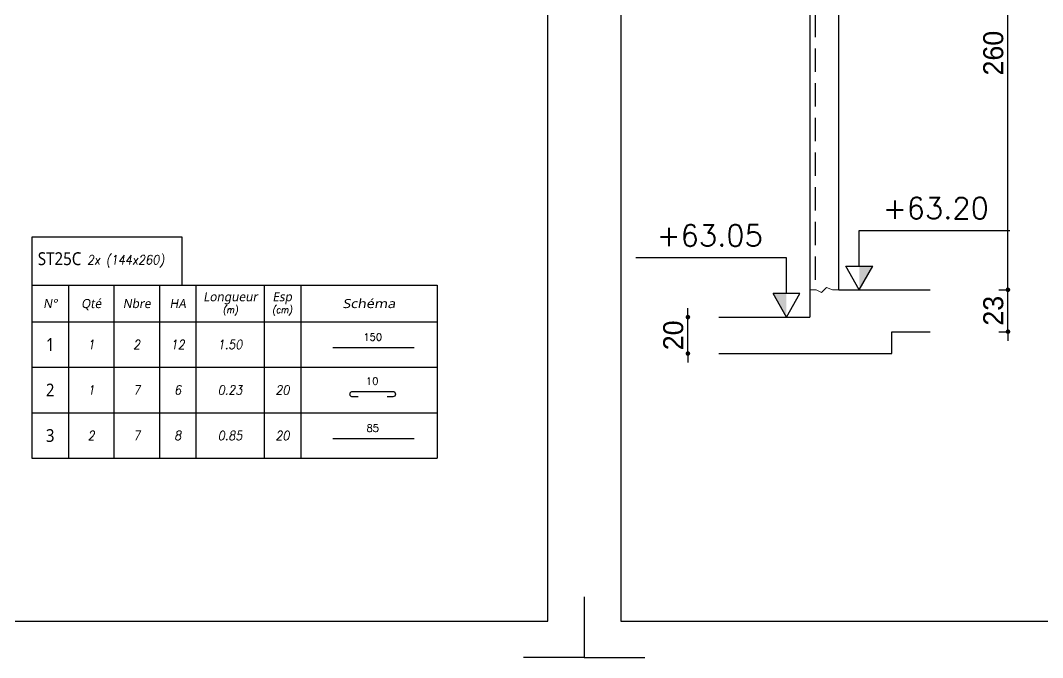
# Model space of a CAD drawing. Header units: metres. Extents: x -5618 to 118954, y -306 to 4637.
# Drawn here: x 13875 to 14436, y 894 to 1244 of the extents above; entities that cross this region are included whole.
import ezdxf
from ezdxf.enums import TextEntityAlignment as Align

# ---------------------------------------------------------------- set-up
doc = ezdxf.new("R2010")
doc.units = ezdxf.units.M
doc.linetypes.add('CACHEX2', pattern=[19.049999999999997, 12.7, -6.35])
for name, color, linetype in [('COTATION', 1, 'Continuous'), ('GO-FER-HA', 140, 'Continuous'), ('GO-TEXTE-FER', 3, 'Continuous'), ('K_ENT_M_Building_V.76', 7, 'Continuous'), ('STR_COTATION', 1, 'Continuous'), ('STR_VOI-POT', 6, 'Continuous')]:
    doc.layers.add(name, color=color, linetype=linetype)
doc.layers.add('Kofragna_forma', color=7, linetype='Continuous', lineweight=70)
doc.styles.add('GrDimensions', font='simplex.shx')
doc.styles.add('Tableau', font='romans.shx', dxfattribs={"width": 0.9, "oblique": 10})
doc.styles.add('Tableau2', font='trebuc.TTF', dxfattribs={"width": 0.9, "oblique": 10})
doc.dimstyles.new('COUPE-20', dxfattribs={"dimscale": 0.5, "dimtxt": 22, "dimasz": 5, "dimexe": 0.05, "dimexo": 0, "dimgap": 5, "dimtad": 1, "dimdec": 0, "dimdsep": 46, "dimtxsty": 'Standard', "dimblk1": 'DOT', "dimblk2": 'DOT', "dimsah": 1, "dimcen": 0, "dimdle": 150, "dimclrd": 1, "dimclre": 1, "dimclrt": 7, "dimadec": 0, "dimazin": 0, "dimtfac": 1, "dimtdec": 0, "dimtix": 1, "dimtmove": 2, "dimatfit": 3, "dimldrblk": 'DOT', "dimfxl": 0, "dimtvp": 1, "dimtolj": 1, "dimtzin": 0, "dimarcsym": 0})

# ---------------------------------------------------------------- blocks, each defined once
blk = doc.blocks.new('_DOT')
at = {"color": 0, "linetype": 'ByBlock'}
blk.add_line((-0.5, 0), (-1, 0), dxfattribs=at)
at = {"color": 0, "linetype": 'ByBlock', "const_width": 0.5}
blk.add_lwpolyline([(-0.25, 0, 1), (0.25, 0, 1)], format="xyb", close=True, dxfattribs=at)
blk = doc.blocks.new('*D810')
at = {"layer": 'COTATION', "color": 1, "lineweight": -2, "ltscale": 4.5}
for p, q in [((14417.48274532082, 1098.287650645224), (14417.48274532082, 1100.787650645224)), ((14412.48274532082, 1095.787650645224), (14417.50774532082, 1095.787650645224)), ((14417.48274532082, 1072.787650645224), (14417.48274532082, 1095.787650645224)), ((14412.48274532082, 1072.787650645224), (14417.50774532082, 1072.787650645224)), ((14417.48274532082, 1070.287650645224), (14417.48274532082, 1067.787650645224))]:
    blk.add_line(p, q, dxfattribs=at)
at = {"layer": 'DEFPOINTS', "color": 0, "lineweight": -3, "ltscale": 4.5}
for p in [(14374.7091089848, 1095.787650645224), (14417.48274532082, 1095.787650645224), (14374.7091089848, 1072.787650645224)]:
    blk.add_point(p, dxfattribs=at)
at = {"layer": 'COTATION', "color": 1, "lineweight": -2, "ltscale": 4.5, "xscale": 2.5, "yscale": 2.5, "zscale": 2.5}
for p, rotation in [((14417.48274532082, 1095.787650645224), 270), ((14417.48274532082, 1072.787650645224), 90)]:
    blk.add_blockref('_DOT', p, dxfattribs=dict(at, rotation=rotation))
at = {"layer": 'COTATION', "color": 7, "lineweight": -3, "ltscale": 4.5, "insert": (14409.48274532082, 1084.287650645226), "char_height": 11, "attachment_point": 5, "rotation": 90}
blk.add_mtext('\\A1;23', dxfattribs=at)
blk = doc.blocks.new('*D811')
at = {"layer": 'COTATION', "color": 1, "lineweight": -2, "ltscale": 4.5}
for p, q in [((14412.48274532082, 1355.787650645223), (14417.50774532082, 1355.787650645223)), ((14417.48274532082, 1098.287650645224), (14417.48274532082, 1353.287650645223)), ((14412.48274532082, 1095.787650645224), (14417.50774532082, 1095.787650645224))]:
    blk.add_line(p, q, dxfattribs=at)
at = {"layer": 'DEFPOINTS', "color": 0, "lineweight": -3, "ltscale": 4.5}
for p in [(14374.7091089848, 1355.787650645223), (14417.48274532082, 1355.787650645223), (14374.7091089848, 1095.787650645224)]:
    blk.add_point(p, dxfattribs=at)
at = {"layer": 'COTATION', "color": 1, "lineweight": -2, "ltscale": 4.5, "xscale": 2.5, "yscale": 2.5, "zscale": 2.5}
for p, rotation in [((14417.48274532082, 1355.787650645223), 90), ((14417.48274532082, 1095.787650645224), 270)]:
    blk.add_blockref('_DOT', p, dxfattribs=dict(at, rotation=rotation))
at = {"layer": 'COTATION', "color": 7, "lineweight": -3, "ltscale": 4.5, "insert": (14409.48274532082, 1225.787650645226), "char_height": 11, "attachment_point": 5, "rotation": 90}
blk.add_mtext('\\A1;260', dxfattribs=at)
blk = doc.blocks.new('*D814')
at = {"layer": 'DEFPOINTS', "color": 0, "lineweight": -3, "ltscale": 4.5}
for p in [(14241.79987751871, 1080.787650645224), (14258.7091089848, 1080.787650645224, 187.688179425467), (14260.67996553763, 1060.787650645224, 187.688179425467)]:
    blk.add_point(p, dxfattribs=at)
at = {"layer": 'STR_COTATION', "color": 1, "lineweight": -2, "ltscale": 4.5}
for p, q in [((14241.79987751871, 1083.287650645224), (14241.79987751871, 1085.787650645224)), ((14241.78161704354, 1080.787650645224), (14241.77487751871, 1080.787650645224)), ((14241.79987751871, 1060.787650645224), (14241.79987751871, 1080.787650645224)), ((14241.78239393851, 1060.787650645224), (14241.77487751871, 1060.787650645224)), ((14241.79987751871, 1058.287650645224), (14241.79987751871, 1055.787650645224))]:
    blk.add_line(p, q, dxfattribs=at)
at = {"layer": 'STR_COTATION', "color": 1, "lineweight": -2, "ltscale": 4.5, "xscale": 2.5, "yscale": 2.5, "zscale": 2.5}
for p, rotation in [((14241.79987751871, 1080.787650645224), 270), ((14241.79987751871, 1060.787650645224), 90)]:
    blk.add_blockref('_DOT', p, dxfattribs=dict(at, rotation=rotation))
at = {"layer": 'STR_COTATION', "color": 7, "lineweight": -3, "ltscale": 4.5, "insert": (14233.79987751871, 1070.787650645226), "char_height": 11, "attachment_point": 5, "rotation": 90}
blk.add_mtext('\\A1;20', dxfattribs=at)
blk = doc.blocks.new('Barre libre')
at = {"layer": 'GO-TEXTE-FER'}
for p, q in [((0, 0), (0, -1)), ((0, 0), (8.900000000000002, 0)), ((0.8000000000000007, 0), (0.8000000000000007, -1)), ((1.800000000000001, 0), (1.800000000000001, -1)), ((2.800000000000001, 0), (2.800000000000001, -1)), ((3.600000000000001, 0), (3.600000000000001, -1)), ((5.100000000000001, 0), (5.100000000000001, -1)), ((5.900000000000002, 0), (5.900000000000002, -1)), ((8.900000000000002, 0), (8.900000000000002, -1)), ((0, -1), (8.900000000000002, -1))]:
    blk.add_line(p, q, dxfattribs=at)
at = {"layer": 'GO-TEXTE-FER', "color": 1}
blk.add_line((6.602571662135945, -0.562752053263365), (8.393530367494153, -0.562752053263365), dxfattribs=at)
at = {"layer": 'GO-TEXTE-FER', "style": 'Tableau2', "width": 0.9}
blk.add_attdef('NUMERO', text='', height=0.28, dxfattribs=at).set_placement((0.4000000000000021, -0.5), align=Align.MIDDLE_CENTER)
at = {"layer": 'GO-TEXTE-FER', "style": 'Tableau', "oblique": 10, "width": 0.9}
for tag, p in [('QUANTITE', (1.300000000000001, -0.5)), ('NOMBRE', (2.300000000000001, -0.5)), ('NUANCE', (3.200000000000003, -0.5)), ('LONGUEUR', (4.350000000000001, -0.5)), ('ESPACEMENTS', (5.5, -0.5))]:
    blk.add_attdef(tag, text='', height=0.2, dxfattribs=at).set_placement(p, align=Align.MIDDLE_CENTER)
at = {"layer": 'GO-TEXTE-FER', "color": 1, "style": 'Tableau'}
blk.add_attdef('Longueur', text='', height=0.16, dxfattribs=at).set_placement((7.481415956780632, -0.3359449369562739), align=Align.MIDDLE_CENTER)
blk = doc.blocks.new('Désignation')
at = {"layer": 'GO-TEXTE-FER'}
for p, q in [((0, 0.7999999999999998), (8.900000000000002, 0.7999999999999998)), ((0, 0.7999999999999998), (0, 0)), ((0.8000000000000007, 0.7999999999999998), (0.8000000000000007, 0)), ((1.800000000000001, 0.7999999999999998), (1.800000000000001, 0)), ((2.800000000000001, 0.7999999999999998), (2.800000000000001, 0)), ((3.600000000000001, 0.7999999999999998), (3.600000000000001, 0)), ((5.100000000000001, 0.7999999999999998), (5.100000000000001, 0)), ((5.900000000000002, 0.7999999999999998), (5.900000000000002, 0)), ((8.900000000000002, 0.7999999999999998), (8.900000000000002, 0)), ((0, 0), (8.900000000000002, 0))]:
    blk.add_line(p, q, dxfattribs=at)
at = {"layer": 'GO-TEXTE-FER', "style": 'Tableau2', "oblique": 10}
for s, p in [('N°', (0.4000000000000004, 0.3999999999999995)), ('Qté', (1.300000000000001, 0.3999999999999995)), ('Nbre', (2.300000000000001, 0.3999999999999995)), ('HA', (3.200000000000001, 0.3999999999999995)), ('Longueur', (4.356051620639308, 0.5496028384462006)), ('Esp', (5.494334133658599, 0.5496028384462006))]:
    blk.add_text(s, height=0.2, dxfattribs=at).set_placement(p, align=Align.MIDDLE_CENTER)
at = {"layer": 'GO-TEXTE-FER', "style": 'Tableau2', "oblique": 10, "width": 1.2}
blk.add_text('Schéma', height=0.2, dxfattribs=at).set_placement((7.400000000000002, 0.3999999999999995), align=Align.MIDDLE_CENTER)
at = {"layer": 'GO-TEXTE-FER', "color": 7, "style": 'Tableau', "oblique": 10, "width": 0.9}
for s, p in [('(m)', (4.356051620639308, 0.2654942762949544)), ('(cm)', (5.494334133658599, 0.2654942762949544))]:
    blk.add_text(s, height=0.15, dxfattribs=at).set_placement(p, align=Align.MIDDLE_CENTER)
blk = doc.blocks.new('Epingle')
at = {"layer": 'GO-TEXTE-FER'}
for p, q in [((0, 0), (0, -1)), ((0, 0), (8.900000000000002, 0)), ((0.8000000000000007, 0), (0.8000000000000007, -1)), ((1.800000000000001, 0), (1.800000000000001, -1)), ((2.800000000000001, 0), (2.800000000000001, -1)), ((3.600000000000001, 0), (3.600000000000001, -1)), ((5.100000000000001, 0), (5.100000000000001, -1)), ((5.900000000000002, 0), (5.900000000000002, -1)), ((8.900000000000002, 0), (8.900000000000002, -1)), ((0, -1), (8.900000000000002, -1))]:
    blk.add_line(p, q, dxfattribs=at)
at = {"layer": 'GO-TEXTE-FER', "color": 1}
blk.add_lwpolyline([(7.162024682070724, -0.6500456031182402), (7.042024682075381, -0.6500456031182402, -1.000000000024277), (7.042024682075381, -0.5300456031228968), (7.922024682058217, -0.5300456031228968, -0.9999999999028927), (7.922024682058217, -0.6500456031182402), (7.802024682062866, -0.6500456031182402)], format="xyb", dxfattribs=at)
at = {"layer": 'GO-TEXTE-FER', "color": 1, "style": 'Tableau'}
blk.add_attdef('Longueur', text='', height=0.16, dxfattribs=at).set_placement((7.468958519916535, -0.303324706934113), align=Align.MIDDLE_CENTER)
at = {"layer": 'GO-TEXTE-FER', "style": 'Tableau2', "width": 0.9}
blk.add_attdef('NUMERO', text='', height=0.28, dxfattribs=at).set_placement((0.4000000000000021, -0.5), align=Align.MIDDLE_CENTER)
at = {"layer": 'GO-TEXTE-FER', "style": 'Tableau', "oblique": 10, "width": 0.9}
for tag, p in [('QUANTITE', (1.300000000000001, -0.5)), ('NOMBRE', (2.300000000000001, -0.5)), ('NUANCE', (3.200000000000003, -0.5)), ('LONGUEUR', (4.350000000000001, -0.5)), ('ESPACEMENTS', (5.5, -0.5))]:
    blk.add_attdef(tag, text='', height=0.2, dxfattribs=at).set_placement(p, align=Align.MIDDLE_CENTER)

msp = doc.modelspace()

# ---------------------------------------------------------------- linework, layer by layer
at = {"color": 7, "linetype": 'Continuous', "lineweight": -3}
for p, q in [((14328.4797549147, 1108.787650645224, 187.688179425467), (14343.22995426712, 1108.787650645224, 187.688179425467)), ((14335.85485459091, 1095.787650645224, 187.688179425467), (14328.4797549147, 1108.787650645224, 187.688179425467)), ((14328.4797549147, 1108.787650645224, 187.688179425467), (14343.22995426712, 1108.787650645224, 187.688179425467)), ((14335.85485459091, 1095.787650645224, 187.688179425467), (14328.4797549147, 1108.787650645224, 187.688179425467)), ((14335.85485459091, 1095.787650645224, 187.688179425467), (14343.22995426712, 1108.787650645224, 187.688179425467)), ((14335.85485459091, 1095.787650645224, 187.688179425467), (14343.22995426712, 1108.787650645224, 187.688179425467)), ((14303.29000408244, 1093.787650645224, 187.688179425467), (14288.53980473003, 1093.787650645224, 187.688179425467)), ((14295.91490440624, 1080.787650645224, 187.688179425467), (14288.53980473003, 1093.787650645224, 187.688179425467)), ((14303.29000408244, 1093.787650645224, 187.688179425467), (14288.53980473003, 1093.787650645224, 187.688179425467)), ((14295.91490440624, 1080.787650645224, 187.688179425467), (14288.53980473003, 1093.787650645224, 187.688179425467)), ((14295.91490440624, 1080.787650645224, 187.688179425467), (14303.29000408244, 1093.787650645224, 187.688179425467)), ((14295.91490440624, 1080.787650645224, 187.688179425467), (14303.29000408244, 1093.787650645224, 187.688179425467))]:
    msp.add_line(p, q, dxfattribs=at)
for points in [[(13214.98618614837, 1573.712024445221), (13214.98618614837, 913.7780244450956), (14164.89118614817, 913.7780244450956), (14164.89118614817, 1573.712024445221)], [(14204.88718614844, 1573.712024445221), (14204.88718614844, 913.7780244450956), (15154.79218614824, 913.7780244450956), (15154.79218614824, 1573.712024445221)]]:
    msp.add_lwpolyline(points, close=True)
at = {"lineweight": 18, "elevation": 187.688179425467}
msp.add_lwpolyline([(14308.7091089848, 1095.787650645224), (14312.17404928543, 1095.787650645224), (14315.19652001532, 1094.363863052779), (14317.94419795422, 1097.134969273794), (14321.1040525812, 1095.787650645224), (14324.7091089848, 1095.787650645224)], dxfattribs=at)
for points in [[(14184.8891861483, 927.1100244153464), (14184.8891861483, 893.7800244451906), (14151.55918614846, 893.7800244451906)], [(14184.8891861483, 927.1100244451487), (14184.8891861483, 893.7800244451906), (14218.21918614838, 893.7800244451906)]]:
    msp.add_lwpolyline(points)
at = {"color": 7, "linetype": 'Continuous', "lineweight": -3}
for points in [[(14343.22995426712, 1108.787650645224, 187.688179425467), (14335.85485459091, 1095.787650645224, 187.688179425467), (14335.85485459091, 1108.754833781305, 187.688179425467)], [(14343.22995426712, 1108.787650645224, 187.688179425467), (14335.85485459091, 1095.787650645224, 187.688179425467), (14335.85485459091, 1108.754833781305, 187.688179425467)], [(14288.53980473003, 1093.787650645224, 187.688179425467), (14295.91490440624, 1080.787650645224, 187.688179425467), (14295.91490440624, 1093.754833781305, 187.688179425467)], [(14288.53980473003, 1093.787650645224, 187.688179425467), (14295.91490440624, 1080.787650645224, 187.688179425467), (14295.91490440624, 1093.754833781305, 187.688179425467)]]:
    msp.add_solid(points, dxfattribs=at)
at = {"layer": 'GO-TEXTE-FER'}
msp.add_lwpolyline([(13881.73102368927, 1098.245208601391), (13964.23102368927, 1098.245208601391), (13964.23102368927, 1124.677196564419), (13881.73102368927, 1124.677196564419)], close=True, dxfattribs=at)
at = {"layer": 'K_ENT_M_Building_V.76', "color": 30, "linetype": 'Continuous', "lineweight": -3}
for p, q in [((14335.85485459091, 1108.787650645224, 187.688179425467), (14335.85485459091, 1128.287650645224, 187.688179425467)), ((14335.85485459091, 1128.287650645224, 187.688179425467), (14342.35485459091, 1128.287650645224, 187.688179425467)), ((14335.85485459091, 1108.787650645224, 187.688179425467), (14335.85485459091, 1128.287650645224, 187.688179425467)), ((14335.85485459091, 1128.287650645224, 187.688179425467), (14342.35485459091, 1128.287650645224, 187.688179425467)), ((14342.35485459091, 1128.287650645224, 187.688179425467), (14418.49771173377, 1128.287650645224, 187.688179425467)), ((14342.35485459091, 1128.287650645224, 187.688179425467), (14418.49771173377, 1128.287650645224, 187.688179425467)), ((14289.41490440624, 1113.287650645224, 187.688179425467), (14213.27204726338, 1113.287650645224, 187.688179425467)), ((14289.41490440624, 1113.287650645224, 187.688179425467), (14213.27204726338, 1113.287650645224, 187.688179425467)), ((14295.91490440624, 1113.287650645224, 187.688179425467), (14289.41490440624, 1113.287650645224, 187.688179425467)), ((14295.91490440624, 1113.287650645224, 187.688179425467), (14289.41490440624, 1113.287650645224, 187.688179425467)), ((14295.91490440624, 1093.787650645224, 187.688179425467), (14295.91490440624, 1113.287650645224, 187.688179425467)), ((14295.91490440624, 1093.787650645224, 187.688179425467), (14295.91490440624, 1113.287650645224, 187.688179425467))]:
    msp.add_line(p, q, dxfattribs=at)
at = {"layer": 'Kofragna_forma', "color": 4, "lineweight": -3}
for p, q in [((14308.7091089848, 1355.787650645224, 187.688179425467), (14308.7091089848, 1080.787650645224, 187.688179425467)), ((14324.7091089848, 1095.787650645224, 187.688179425467), (14324.7091089848, 1355.787650645223, 187.688179425467)), ((14324.7091089848, 1095.787650645224, 187.688179425467), (14374.7091089848, 1095.787650645224, 187.688179425467)), ((14258.7091089848, 1080.787650645224, 187.688179425467), (14308.7091089848, 1080.787650645224, 187.688179425467)), ((14353.7091089848, 1072.787650645224, 187.688179425467), (14374.7091089848, 1072.787650645224, 187.688179425467)), ((14353.7091089848, 1060.787650645224, 187.688179425467), (14353.7091089848, 1072.787650645224, 187.688179425467)), ((14258.7091089848, 1060.787650645224, 187.688179425467), (14353.7091089848, 1060.787650645224, 187.688179425467))]:
    msp.add_line(p, q, dxfattribs=at)
at = {"layer": 'STR_VOI-POT', "color": 1, "linetype": 'CACHEX2', "elevation": 187.688179425467}
msp.add_lwpolyline([(14311.71187743711, 1418.787650645224), (14311.71094380754, 1095.787650645224)], dxfattribs=at)

# ---------------------------------------------------------------- block references
at = {"layer": 'GO-FER-HA', "xscale": 25, "yscale": 25, "zscale": 25}
msp.add_blockref('Désignation', (13881.73102368927, 1078.245208601391), dxfattribs=at)
at = {"layer": 'GO-TEXTE-FER', "xscale": 25, "yscale": 25, "zscale": 25}
for name, p, values in [('Barre libre', (13881.73102368927, 1078.245208601391), {'NUMERO': '1', 'QUANTITE': '1', 'NOMBRE': '2', 'NUANCE': '12', 'Longueur': '150', 'LONGUEUR': '1.50'}), ('Epingle', (13881.73102368927, 1053.245208601391), {'NUMERO': '2', 'QUANTITE': '1', 'NOMBRE': '7', 'NUANCE': '6', 'Longueur': '10', 'LONGUEUR': '0.23', 'ESPACEMENTS': '20'}), ('Barre libre', (13881.73102368927, 1028.245208601391), {'NUMERO': '3', 'QUANTITE': '2', 'NOMBRE': '7', 'NUANCE': '8', 'Longueur': '85', 'LONGUEUR': '0.85', 'ESPACEMENTS': '20'})]:
    msp.add_blockref(name, p, dxfattribs=at).add_auto_attribs(values)

# ---------------------------------------------------------------- texts
at = {"layer": 'GO-TEXTE-FER', "style": 'Tableau', "oblique": 10, "width": 0.9}
msp.add_text('2x (144x260)', height=5.056179772500054, dxfattribs=at).set_placement((13911.9109564274, 1109.734904920492))
at = {"layer": 'GO-TEXTE-FER', "style": 'Tableau2', "width": 0.9}
msp.add_attdef('ST25C', text='1', height=7.078651681500075, dxfattribs=at).set_placement((13896.86968456228, 1112.877006953583), align=Align.MIDDLE_CENTER)
at = {"layer": 'K_ENT_M_Building_V.76', "color": 0, "linetype": 'Continuous', "lineweight": -3, "char_height": 11.7, "style": 'GrDimensions'}
for s, insert, attachment_point in [('\\A1;+63.20', (14348.85485459091, 1134.787650645224, 187.688179425467), 7), ('\\A1;+63.05', (14282.91490440623, 1119.787650645224, 187.688179425467), 9)]:
    msp.add_mtext(s, dxfattribs=dict(at, insert=insert, attachment_point=attachment_point))

# ---------------------------------------------------------------- dimensions: what is measured, and where the dimension line sits
at = {"layer": 'COTATION', "lineweight": -3, "ltscale": 4.5}
for base, p1, p2, picture, middle in [((14417.48274532082, 1355.787650645223, 93.84408971273348), (14374.7091089848, 1095.787650645224, 93.84408971273348), (14374.7091089848, 1355.787650645223, 93.84408971273348), '*D811', (14409.48274532082, 1225.787650645226, 93.84408971273348)), ((14417.48274532082, 1095.787650645224, 93.84408971273348), (14374.7091089848, 1072.787650645224, 93.84408971273348), (14374.7091089848, 1095.787650645224, 93.84408971273348), '*D810', (14409.48274532082, 1084.287650645226, 93.84408971273348))]:
    dim = msp.add_linear_dim(base=base, p1=p1, p2=p2, angle=90, dimstyle='COUPE-20', dxfattribs=at)
    dim.commit()
    dim.dimension.update_dxf_attribs({"geometry": picture, "text_midpoint": middle})
at = {"layer": 'STR_COTATION', "lineweight": -3, "ltscale": 4.5}
dim = msp.add_linear_dim(base=(14241.79987751871, 1080.787650645224), p1=(14260.67996553763, 1060.787650645224, 187.688179425467), p2=(14258.7091089848, 1080.787650645224, 187.688179425467), angle=90, dimstyle='COUPE-20', override={"dimfxl": 0.1}, dxfattribs=at)
dim.commit()
dim.dimension.update_dxf_attribs({"geometry": '*D814', "text_midpoint": (14233.79987751871, 1070.787650645226)})

doc.saveas('drawing.dxf')
